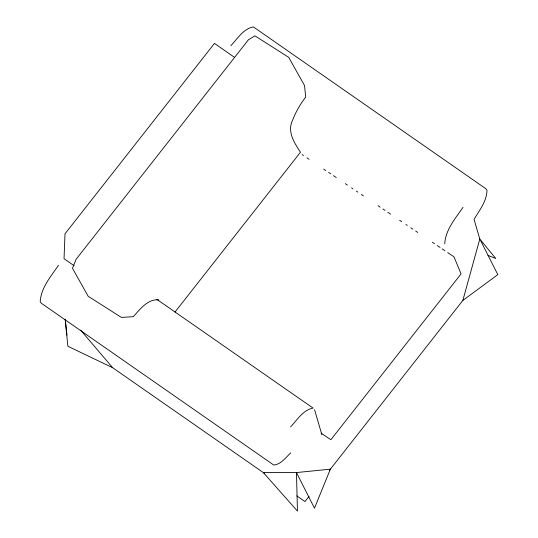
<?xml version="1.0" encoding="UTF-8"?>
<svg xmlns="http://www.w3.org/2000/svg" width="538" height="538" viewBox="0 0 538 538"><rect width="100%" height="100%" fill="white"/><g stroke="black" fill="none" stroke-linecap="round" stroke-linejoin="round"><path stroke-width="0.81" d="M329.33 470.494L462.855 300.406L479.802 239.027L474.045 219.336C479.439 210.318 486.924 201.03 486.964 190.069L485.511 188.482L253.378 26.9C243.384 28.682 237.419 38.81 230.889 45.71M58.481 265.328C50.922 276.404 40.868 287.938 40.202 301.885L41.655 303.472L273.781 465.054C281.051 464.361 285.732 457.482 290.708 452.882M463.023 207.291C455.464 218.367 445.41 229.901 444.744 243.849M174.964 312.107L300.48 152.214C294.118 142.583 286.761 131.359 292.827 119.698C295.94 111.534 300.426 103.982 305.705 97.042L304.515 85.495L288.698 57.337L254.945 35.851L248.482 39.718L76.073 259.336L72.469 268.294L88.178 296.27L121.42 317.427L133.296 316.66C139.981 309.404 147.809 298.671 158.871 299.908M309.094 496.271L304.945 501.557L296.768 495.861M290.614 426.91C297.144 420.01 303.116 409.882 313.103 408.1L156.807 299.303M462.855 300.406L497.811 274.649L479.802 239.027L495.774 258.475L487.979 255.395M264.723 473.561L112.65 367.703L67.875 346.264L65.159 319.189M302.1 154.574L303.499 155.516M306.983 157.856L309.068 159.268M323.701 169.114L325.793 170.526M328.577 172.402L330.668 173.808M333.459 175.684L336.243 177.56M345.302 183.653L347.393 185.065M351.57 187.876L352.962 188.818M356.445 191.158L357.844 192.1M361.328 194.447L363.419 195.852M378.046 205.704L380.137 207.11M382.921 208.986L385.013 210.392M387.804 212.268L390.588 214.144M399.647 220.244L401.738 221.649M405.914 224.46L407.313 225.402M410.797 227.749L412.881 229.154M415.672 231.031L417.764 232.436M432.391 242.288L434.482 243.694M437.273 245.57L440.057 247.446M442.149 248.852L444.933 250.728M447.724 252.604L453.991 256.828L461.066 273.889L330.877 439.721L321.125 433.157M234.676 57.472L214.467 43.403L65.011 233.788L64.042 258.697L74.15 265.732M80.619 330.103L112.65 367.703M314.555 409.687L321.879 434.738M65.246 319.316L66.436 330.15M66.618 331.811L66.981 335.147M330.372 469.17L314.474 508.188L296.465 472.566L263.358 472.606L297.453 511.1L296.465 472.566L330.372 469.17"/></g></svg>
